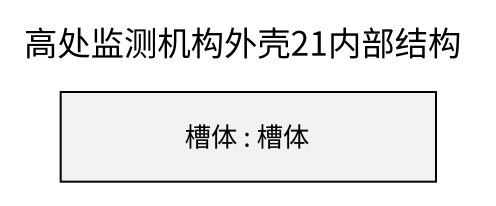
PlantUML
@startuml
title 高处监测机构外壳21内部结构
rectangle "槽体 : 槽体" as 槽体
@enduml
